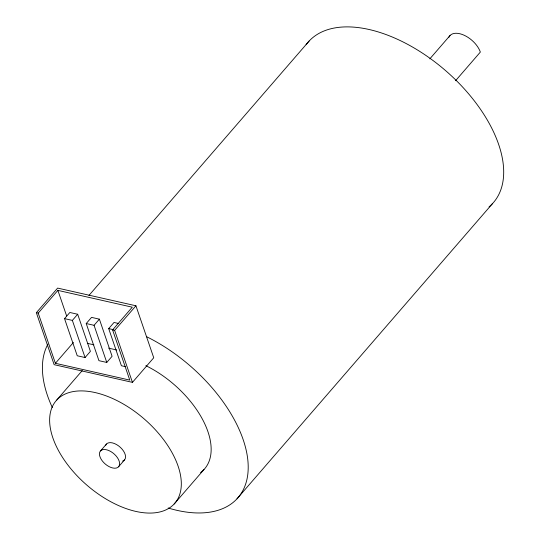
<?xml version="1.0" encoding="UTF-8"?>
<svg xmlns="http://www.w3.org/2000/svg" width="540" height="540" viewBox="0 0 540 540"><rect width="100%" height="100%" fill="white"/><g stroke="black" fill="none" stroke-linecap="round" stroke-linejoin="round"><path stroke-width="0.81" d="M36.349 312.694L57.638 288.09L135.938 305.782L153.738 357.77L132.442 382.367L54.142 364.675L36.349 312.694L38.212 313.112L55.397 363.299L129.782 380.106L112.597 329.92L132.273 307.193L57.888 290.385L38.212 313.112M64.53 318.634L69.849 312.485L77.679 314.253L90.396 351.385L85.07 357.541L77.24 355.765L64.53 318.634L72.36 320.402L85.07 357.541M88.938 295.447L309.13 41.053M72.36 320.402L77.679 314.253M86.225 323.534L91.55 317.385L99.38 319.154L112.091 356.292L106.772 362.441L98.942 360.673L86.225 323.534L94.055 325.31L106.772 362.441M55.397 363.299L73.427 342.468M94.055 325.31L99.38 319.154M125.321 366.633L121.406 365.749L108.695 328.617L114.014 322.461L118.712 323.528M132.442 382.367L114.642 330.386L135.938 305.782M56.808 399.964L82.289 370.528M429.82 58.867L450.023 35.532M100.548 450.887L106.495 444.015M118.523 466.823A12.008 6.703 40.9 0 0 109.013 450.623A12.008 6.703 40.9 0 0 101.075 459.115A12.008 6.703 40.9 0 0 118.523 466.823L124.47 459.952M455.571 80.703L480.35 52.076A19.609 10.948 40.9 0 0 464.285 35.309A19.609 10.948 40.9 0 0 448.801 37.449M174.157 504.002A78.428 43.781 40.9 0 0 112.043 398.257A78.428 43.781 40.9 0 0 60.244 453.688A78.428 43.781 40.9 0 0 174.157 504.002L203.978 469.557M236.986 498.818L492.494 203.621M108.695 328.617L113.393 329.677M112.597 329.92L114.642 330.386M87.332 343.346L93.866 344.817M108.581 348.145L116.755 349.994M57.888 290.385L66.616 315.88M146.509 336.656A122.546 68.411 40.9 0 1 247.631 458.332A122.546 68.411 40.9 0 1 168.163 508.005M52.319 407.518A122.546 68.411 40.9 0 1 47.898 344.196M145.854 365.668A78.428 43.781 40.9 0 1 203.297 420.836A78.428 43.781 40.9 0 1 200.576 472.581M306.126 44.692A122.546 68.411 40.9 0 1 447.545 72.333A122.546 68.411 40.9 0 1 489.058 206.874M105.746 445.19A12.008 6.703 40.9 0 1 120.514 447.498A12.008 6.703 40.9 0 1 122.654 461.065"/></g></svg>
